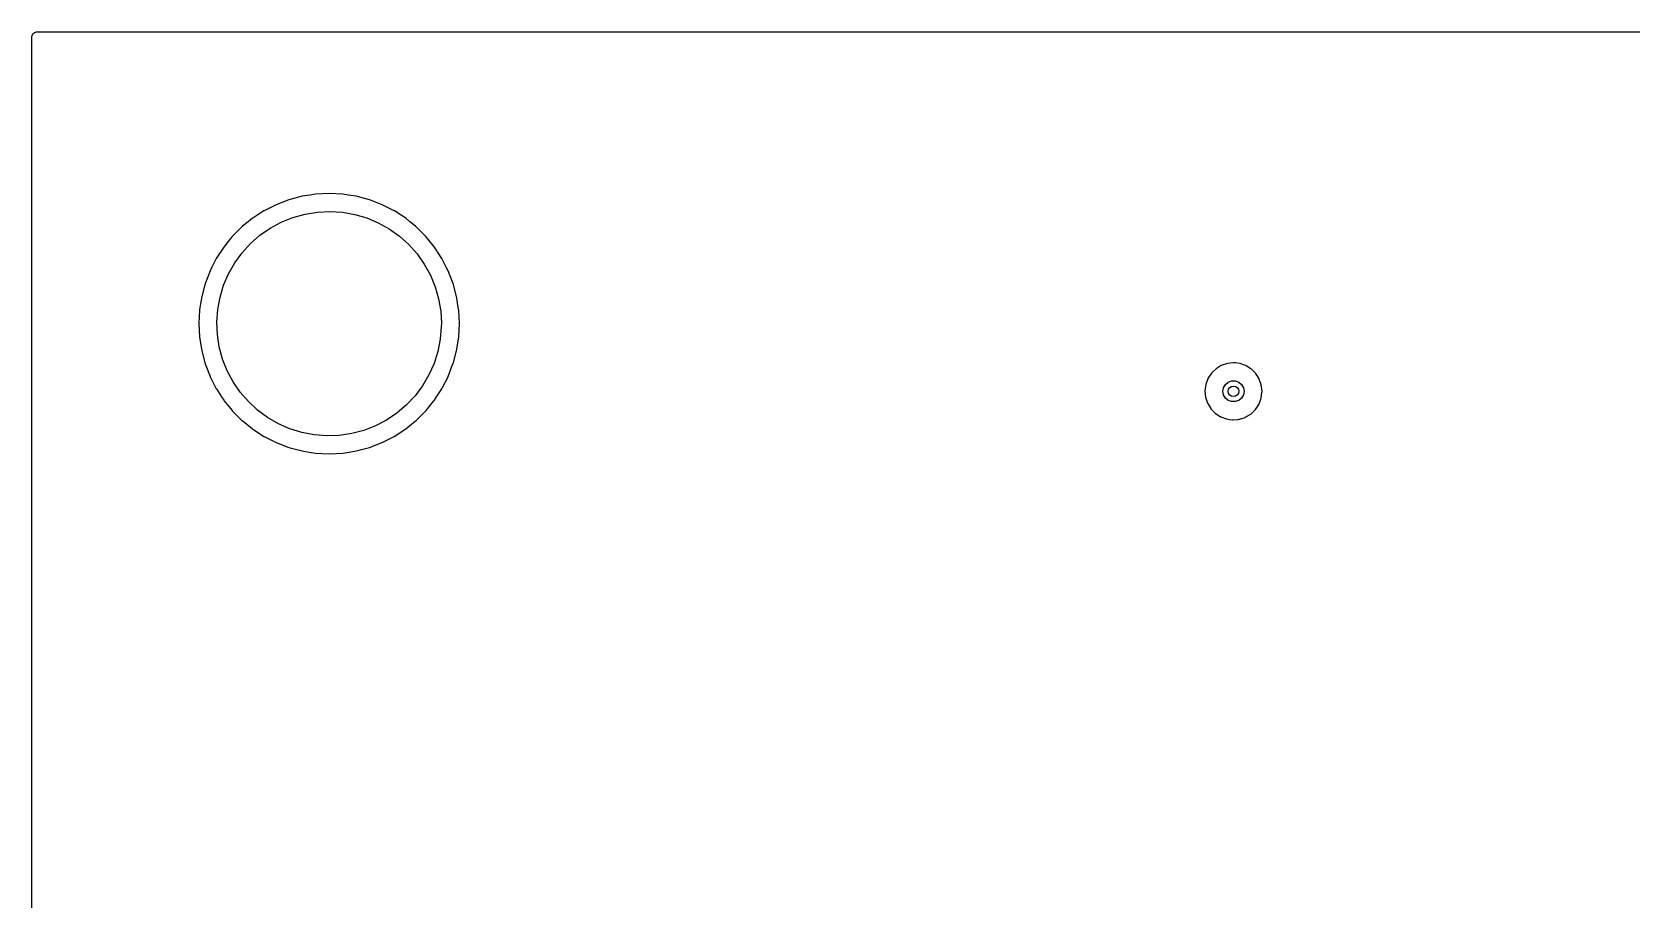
# Model space of a CAD drawing. Extents: x 1.86 to 8.44, y -4.92 to -0.87.
# Drawn here: x 1.86 to 3.655, y -1.84 to -0.866 of the extents above; entities that cross this region are included whole.
import ezdxf

# ---------------------------------------------------------------- set-up
doc = ezdxf.new("R2010")
doc.units = 0
doc.header["$MEASUREMENT"] = 0
doc.layers.add('BLACK', color=7, linetype='CONTINUOUS')

msp = doc.modelspace()

# ---------------------------------------------------------------- linework, layer by layer
at = {"layer": 'BLACK', "linetype": 'CONTINUOUS'}
for p, q in [((1.86024, -0.8711), (1.86102, -0.86842)), ((1.86024, -2.81002), (1.86024, -0.8711)), ((1.86102, -0.86842), (1.86314, -0.86659)), ((1.86314, -0.86659), (1.8652, -0.86614)), ((1.8652, -0.86614), (8.43008, -0.86614)), ((2.14852, -1.05465), (2.13423, -1.06014)), ((2.1633, -1.05069), (2.14852, -1.05465)), ((2.17237, -1.04926), (2.1633, -1.05069)), ((2.17829, -1.04832), (2.17237, -1.04926)), ((2.17842, -1.0483), (2.17829, -1.04832)), ((2.17829, -1.04832), (2.17829, -1.04832)), ((2.1937, -1.0475), (2.17842, -1.0483)), ((2.20898, -1.0483), (2.1937, -1.0475)), ((2.20911, -1.04832), (2.20898, -1.0483)), ((2.21503, -1.04926), (2.20911, -1.04832)), ((2.20911, -1.04832), (2.20911, -1.04832)), ((2.2241, -1.05069), (2.21503, -1.04926)), ((2.23888, -1.05465), (2.2241, -1.05069)), ((2.24014, -1.05513), (2.23888, -1.05465)), ((2.25317, -1.06014), (2.24014, -1.05513)), ((2.10776, -1.07542), (2.10302, -1.07926)), ((2.10908, -1.07456), (2.10776, -1.07542)), ((2.12049, -1.06715), (2.10908, -1.07456)), ((2.1206, -1.06708), (2.12049, -1.06715)), ((2.12049, -1.06715), (2.12049, -1.06715)), ((2.12071, -1.06703), (2.1206, -1.06708)), ((2.13412, -1.0602), (2.12071, -1.06703)), ((2.12071, -1.06703), (2.12071, -1.06703)), ((2.13423, -1.06014), (2.13412, -1.0602)), ((2.14006, -1.07971), (2.1531, -1.07444)), ((2.1531, -1.07444), (2.16665, -1.07066)), ((2.16665, -1.07066), (2.18053, -1.06841)), ((2.18053, -1.06841), (2.19458, -1.06772)), ((2.19458, -1.06772), (2.20862, -1.0686)), ((2.20862, -1.0686), (2.22247, -1.07105)), ((2.22247, -1.07105), (2.23596, -1.07502)), ((2.23596, -1.07502), (2.24893, -1.08047)), ((2.25328, -1.0602), (2.25317, -1.06014)), ((2.26669, -1.06703), (2.25328, -1.0602)), ((2.2668, -1.06708), (2.26669, -1.06703)), ((2.26669, -1.06703), (2.26669, -1.06703)), ((2.26691, -1.06715), (2.2668, -1.06708)), ((2.27667, -1.07349), (2.26691, -1.06715)), ((2.26691, -1.06715), (2.26691, -1.06715)), ((2.27964, -1.07542), (2.27667, -1.07349)), ((2.28438, -1.07926), (2.27964, -1.07542)), ((2.09587, -1.08505), (2.08505, -1.09587)), ((2.09664, -1.08442), (2.09587, -1.08505)), ((2.10302, -1.07926), (2.09664, -1.08442)), ((2.10555, -1.10369), (2.11614, -1.09442)), ((2.11614, -1.09442), (2.12769, -1.0864)), ((2.12769, -1.0864), (2.14006, -1.07971)), ((2.24893, -1.08047), (2.26121, -1.08733)), ((2.26121, -1.08733), (2.27264, -1.09552)), ((2.29076, -1.08442), (2.28438, -1.07926)), ((2.29153, -1.08505), (2.29076, -1.08442)), ((2.30235, -1.09587), (2.29153, -1.08505)), ((2.07542, -1.10776), (2.06708, -1.1206)), ((2.08319, -1.09816), (2.07542, -1.10776)), ((2.08497, -1.09597), (2.08319, -1.09816)), ((2.08505, -1.09587), (2.08497, -1.09597)), ((2.08497, -1.09597), (2.08497, -1.09597)), ((2.09607, -1.11408), (2.10555, -1.10369)), ((2.27264, -1.09552), (2.2831, -1.10493)), ((2.2831, -1.10493), (2.29243, -1.11545)), ((2.30243, -1.09597), (2.30235, -1.09587)), ((2.30421, -1.09816), (2.30243, -1.09597)), ((2.30243, -1.09597), (2.30243, -1.09597)), ((2.31198, -1.10776), (2.30421, -1.09816)), ((2.32032, -1.1206), (2.31198, -1.10776)), ((2.06703, -1.12071), (2.06179, -1.13099)), ((2.06708, -1.1206), (2.06703, -1.12071)), ((2.06703, -1.12071), (2.06703, -1.12071)), ((2.08086, -1.13768), (2.0878, -1.12545)), ((2.0878, -1.12545), (2.09607, -1.11408)), ((2.29243, -1.11545), (2.30054, -1.12694)), ((2.30054, -1.12694), (2.30732, -1.13926)), ((2.32038, -1.12071), (2.32032, -1.1206)), ((2.32114, -1.12221), (2.32038, -1.12071)), ((2.32038, -1.12071), (2.32038, -1.12071)), ((2.32561, -1.13099), (2.32114, -1.12221)), ((2.05465, -1.14852), (2.05069, -1.1633)), ((2.05561, -1.14602), (2.05465, -1.14852)), ((2.06009, -1.13436), (2.05561, -1.14602)), ((2.06014, -1.13423), (2.06009, -1.13436)), ((2.06179, -1.13099), (2.06014, -1.13423)), ((2.07531, -1.15061), (2.08086, -1.13768)), ((2.30732, -1.13926), (2.31268, -1.15227)), ((2.32727, -1.13423), (2.32561, -1.13099)), ((2.32731, -1.13436), (2.32727, -1.13423)), ((2.33179, -1.14602), (2.32731, -1.13436)), ((2.33275, -1.14852), (2.33179, -1.14602)), ((2.33671, -1.1633), (2.33275, -1.14852)), ((2.05069, -1.1633), (2.05005, -1.16736)), ((2.06871, -1.17791), (2.07125, -1.16408)), ((2.07125, -1.16408), (2.07531, -1.15061)), ((2.31268, -1.15227), (2.31655, -1.16579)), ((2.31655, -1.16579), (2.3189, -1.17966)), ((2.33735, -1.16736), (2.33671, -1.1633)), ((2.0483, -1.17842), (2.0475, -1.1937)), ((2.04838, -1.17792), (2.0483, -1.17842)), ((2.05005, -1.16736), (2.04838, -1.17792)), ((2.06773, -1.19194), (2.06871, -1.17791)), ((2.3189, -1.17966), (2.31969, -1.1937)), ((2.3379, -1.17081), (2.33735, -1.16736)), ((2.33903, -1.17792), (2.3379, -1.17081)), ((2.3391, -1.17842), (2.33903, -1.17792)), ((2.33991, -1.1937), (2.3391, -1.17842)), ((2.0475, -1.1937), (2.0483, -1.20898)), ((2.06832, -1.20599), (2.06773, -1.19194)), ((2.31964, -1.19722), (2.31846, -1.21123)), ((2.31969, -1.1937), (2.31964, -1.19722)), ((2.3391, -1.20898), (2.33991, -1.1937)), ((2.0483, -1.20898), (2.05069, -1.2241)), ((2.07047, -1.21989), (2.06832, -1.20599)), ((2.07416, -1.23347), (2.07047, -1.21989)), ((2.31846, -1.21123), (2.31573, -1.22503)), ((2.33671, -1.2241), (2.3391, -1.20898)), ((2.05069, -1.2241), (2.05465, -1.23888)), ((2.07934, -1.24655), (2.07416, -1.23347)), ((2.31573, -1.22503), (2.31147, -1.23844)), ((2.33275, -1.23888), (2.33671, -1.2241)), ((3.20861, -1.23768), (3.20206, -1.23837)), ((3.20889, -1.23765), (3.20861, -1.23768)), ((3.20861, -1.23768), (3.20861, -1.23768)), ((3.21085, -1.23789), (3.20889, -1.23765)), ((3.2157, -1.23847), (3.21085, -1.23789)), ((2.05465, -1.23888), (2.0547, -1.239)), ((2.0547, -1.239), (2.0547, -1.239)), ((2.0547, -1.239), (2.05541, -1.24085)), ((2.05541, -1.24085), (2.06014, -1.25317)), ((2.06014, -1.25317), (2.0602, -1.25328)), ((2.0602, -1.25328), (2.06631, -1.26528)), ((2.08594, -1.25896), (2.07934, -1.24655)), ((2.30575, -1.25129), (2.29864, -1.26342)), ((2.31147, -1.23844), (2.30575, -1.25129)), ((2.32109, -1.26528), (2.32721, -1.25328)), ((2.32721, -1.25328), (2.32727, -1.25317)), ((2.32727, -1.25317), (2.33199, -1.24085)), ((2.33199, -1.24085), (2.3327, -1.239)), ((2.3327, -1.239), (2.33275, -1.23888)), ((2.3327, -1.239), (2.3327, -1.239)), ((3.17987, -1.2557), (3.17804, -1.26074)), ((3.17988, -1.2557), (3.17987, -1.2557)), ((3.17997, -1.25544), (3.17988, -1.2557)), ((3.18384, -1.24944), (3.17997, -1.25544)), ((3.18496, -1.24834), (3.18384, -1.24944)), ((3.18874, -1.24464), (3.18496, -1.24834)), ((3.18894, -1.24444), (3.18874, -1.24464)), ((3.18874, -1.24464), (3.18874, -1.24464)), ((3.18918, -1.2443), (3.18894, -1.24444)), ((3.19479, -1.24085), (3.18918, -1.2443)), ((3.18918, -1.2443), (3.18918, -1.2443)), ((3.19502, -1.2407), (3.19479, -1.24085)), ((3.20178, -1.2384), (3.19502, -1.2407)), ((3.20206, -1.23837), (3.20178, -1.2384)), ((3.20206, -1.23837), (3.20206, -1.23837)), ((3.21598, -1.2385), (3.2157, -1.23847)), ((3.2157, -1.23847), (3.2157, -1.23847)), ((3.21624, -1.23859), (3.21598, -1.2385)), ((3.22004, -1.23995), (3.21624, -1.23859)), ((3.21624, -1.23859), (3.21624, -1.23859)), ((3.2227, -1.24089), (3.22004, -1.23995)), ((3.2264, -1.24324), (3.2227, -1.24089)), ((3.2283, -1.24444), (3.2264, -1.24324)), ((3.22873, -1.24472), (3.2283, -1.24444)), ((3.22893, -1.24492), (3.22873, -1.24472)), ((3.23233, -1.24834), (3.22893, -1.24492)), ((3.22893, -1.24492), (3.22893, -1.24492)), ((3.23376, -1.24979), (3.23233, -1.24834)), ((3.23391, -1.25002), (3.23376, -1.24979)), ((3.23518, -1.25205), (3.23391, -1.25002)), ((3.23755, -1.25584), (3.23518, -1.25205)), ((3.23764, -1.25611), (3.23755, -1.25584)), ((3.23981, -1.26233), (3.23764, -1.25611)), ((3.23764, -1.25611), (3.23764, -1.25611)), ((2.06631, -1.26528), (2.06708, -1.2668)), ((2.06708, -1.2668), (2.06715, -1.26691)), ((2.06715, -1.26691), (2.06715, -1.26691)), ((2.06715, -1.26691), (2.0731, -1.27607)), ((2.09388, -1.27057), (2.08594, -1.25896)), ((2.10308, -1.28122), (2.09388, -1.27057)), ((2.29864, -1.26342), (2.29021, -1.27468)), ((2.3143, -1.27607), (2.31874, -1.26924)), ((2.31874, -1.26924), (2.32025, -1.26691)), ((2.32025, -1.26691), (2.32032, -1.2668)), ((2.32025, -1.26691), (2.32025, -1.26691)), ((2.32032, -1.2668), (2.32109, -1.26528)), ((3.17753, -1.26215), (3.17663, -1.26924)), ((3.17663, -1.26924), (3.17733, -1.27634)), ((3.17804, -1.26074), (3.17753, -1.26215)), ((3.19685, -1.26969), (3.19756, -1.26565)), ((3.19756, -1.27372), (3.19685, -1.26969)), ((3.19756, -1.26565), (3.19961, -1.26209)), ((3.19961, -1.27728), (3.19756, -1.27372)), ((3.19961, -1.26209), (3.20276, -1.25946)), ((3.20276, -1.25946), (3.20661, -1.25805)), ((3.20661, -1.25805), (3.21071, -1.25805)), ((3.21071, -1.25805), (3.21457, -1.25946)), ((3.21457, -1.25946), (3.21771, -1.26209)), ((3.21771, -1.26209), (3.21976, -1.26565)), ((3.21976, -1.27372), (3.21771, -1.27728)), ((3.21976, -1.26565), (3.22047, -1.26969)), ((3.22047, -1.26969), (3.21976, -1.27372)), ((3.23973, -1.27738), (3.24066, -1.27073)), ((3.2399, -1.26259), (3.23981, -1.26233)), ((3.24069, -1.26969), (3.2399, -1.26259)), ((3.24066, -1.27073), (3.24068, -1.27058)), ((3.24066, -1.27073), (3.24066, -1.27073)), ((3.24068, -1.27058), (3.24069, -1.26969)), ((2.0731, -1.27607), (2.07542, -1.27964)), ((2.07542, -1.27964), (2.07605, -1.28042)), ((2.07605, -1.28042), (2.08473, -1.29113)), ((2.08473, -1.29113), (2.08505, -1.29153)), ((2.08505, -1.29153), (2.09587, -1.30235)), ((2.1134, -1.29077), (2.10308, -1.28122)), ((2.12472, -1.29912), (2.1134, -1.29077)), ((2.28058, -1.28494), (2.26987, -1.29405)), ((2.29021, -1.27468), (2.28058, -1.28494)), ((2.29153, -1.30235), (2.30235, -1.29153)), ((2.30235, -1.29153), (2.30267, -1.29113)), ((2.30267, -1.29113), (2.31135, -1.28042)), ((2.31135, -1.28042), (2.31198, -1.27964)), ((2.31198, -1.27964), (2.3143, -1.27607)), ((3.17733, -1.27634), (3.17958, -1.28312)), ((3.17958, -1.28312), (3.17973, -1.28336)), ((3.17973, -1.28336), (3.17973, -1.28336)), ((3.17973, -1.28336), (3.18307, -1.28887)), ((3.18307, -1.28887), (3.18328, -1.28923)), ((3.18328, -1.28923), (3.18824, -1.29437)), ((3.20276, -1.27991), (3.19961, -1.27728)), ((3.20661, -1.28132), (3.20276, -1.27991)), ((3.21071, -1.28132), (3.20661, -1.28132)), ((3.21457, -1.27991), (3.21071, -1.28132)), ((3.21771, -1.27728), (3.21457, -1.27991)), ((3.22803, -1.2952), (3.2332, -1.29027)), ((3.2332, -1.29027), (3.23715, -1.28433)), ((3.23715, -1.28433), (3.23893, -1.27964)), ((3.23893, -1.27964), (3.23914, -1.27908)), ((3.23914, -1.27908), (3.23959, -1.27791)), ((3.23959, -1.27791), (3.23969, -1.27765)), ((3.23959, -1.27791), (3.23959, -1.27791)), ((3.23969, -1.27765), (3.23973, -1.27738)), ((2.09587, -1.30235), (2.09597, -1.30243)), ((2.09597, -1.30243), (2.09597, -1.30243)), ((2.09597, -1.30243), (2.09896, -1.30485)), ((2.09896, -1.30485), (2.10776, -1.31198)), ((2.1369, -1.30615), (2.12472, -1.29912)), ((2.14979, -1.31178), (2.1369, -1.30615)), ((2.24575, -1.30843), (2.23263, -1.31352)), ((2.25821, -1.30192), (2.24575, -1.30843)), ((2.26987, -1.29405), (2.25821, -1.30192)), ((2.27964, -1.31198), (2.28844, -1.30485)), ((2.28844, -1.30485), (2.29143, -1.30243)), ((2.29143, -1.30243), (2.29153, -1.30235)), ((2.29143, -1.30243), (2.29143, -1.30243)), ((3.18824, -1.29437), (3.19422, -1.29828)), ((3.19422, -1.29828), (3.19448, -1.29837)), ((3.19448, -1.29837), (3.19448, -1.29837)), ((3.19448, -1.29837), (3.20065, -1.30067)), ((3.20065, -1.30067), (3.20065, -1.30067)), ((3.20065, -1.30067), (3.20091, -1.30077)), ((3.20091, -1.30077), (3.20421, -1.30121)), ((3.20421, -1.30121), (3.20772, -1.30167)), ((3.20772, -1.30167), (3.20772, -1.30167)), ((3.20772, -1.30167), (3.20799, -1.30171)), ((3.20799, -1.30171), (3.20827, -1.30169)), ((3.20827, -1.30169), (3.21388, -1.30117)), ((3.20827, -1.30169), (3.20827, -1.30169)), ((3.21388, -1.30117), (3.2151, -1.30106)), ((3.2151, -1.30106), (3.21537, -1.30098)), ((3.21537, -1.30098), (3.22163, -1.29894)), ((3.21537, -1.30098), (3.21537, -1.30098)), ((3.22163, -1.29894), (3.22189, -1.29886)), ((3.22163, -1.29894), (3.22163, -1.29894)), ((3.22189, -1.29886), (3.22803, -1.2952)), ((2.10776, -1.31198), (2.1206, -1.32032)), ((2.1206, -1.32032), (2.12071, -1.32038)), ((2.12071, -1.32038), (2.12071, -1.32038)), ((2.12071, -1.32038), (2.13412, -1.32721)), ((2.13412, -1.32721), (2.13423, -1.32727)), ((2.13423, -1.32727), (2.14852, -1.33275)), ((2.16322, -1.31594), (2.14979, -1.31178)), ((2.17704, -1.31858), (2.16322, -1.31594)), ((2.19106, -1.31966), (2.17704, -1.31858)), ((2.20512, -1.31917), (2.19106, -1.31966)), ((2.21903, -1.31711), (2.20512, -1.31917)), ((2.23263, -1.31352), (2.21903, -1.31711)), ((2.23888, -1.33275), (2.25317, -1.32727)), ((2.25317, -1.32727), (2.25328, -1.32721)), ((2.25328, -1.32721), (2.26669, -1.32038)), ((2.26669, -1.32038), (2.2668, -1.32032)), ((2.26669, -1.32038), (2.26669, -1.32038)), ((2.2668, -1.32032), (2.27964, -1.31198)), ((2.14852, -1.33275), (2.1633, -1.33671)), ((2.1633, -1.33671), (2.17133, -1.33798)), ((2.17133, -1.33798), (2.17829, -1.33908)), ((2.17829, -1.33908), (2.17829, -1.33908)), ((2.17829, -1.33908), (2.17842, -1.3391)), ((2.17842, -1.3391), (2.1937, -1.33991)), ((2.1937, -1.33991), (2.20898, -1.3391)), ((2.20898, -1.3391), (2.20911, -1.33908)), ((2.20911, -1.33908), (2.21607, -1.33798)), ((2.20911, -1.33908), (2.20911, -1.33908)), ((2.21607, -1.33798), (2.2241, -1.33671)), ((2.2241, -1.33671), (2.23888, -1.33275))]:
    msp.add_line(p, q, dxfattribs=at)
at = {"layer": 'BLACK'}
msp.add_circle((3.20866, -1.26969), 0.00591, dxfattribs=at)

doc.saveas('drawing.dxf')
